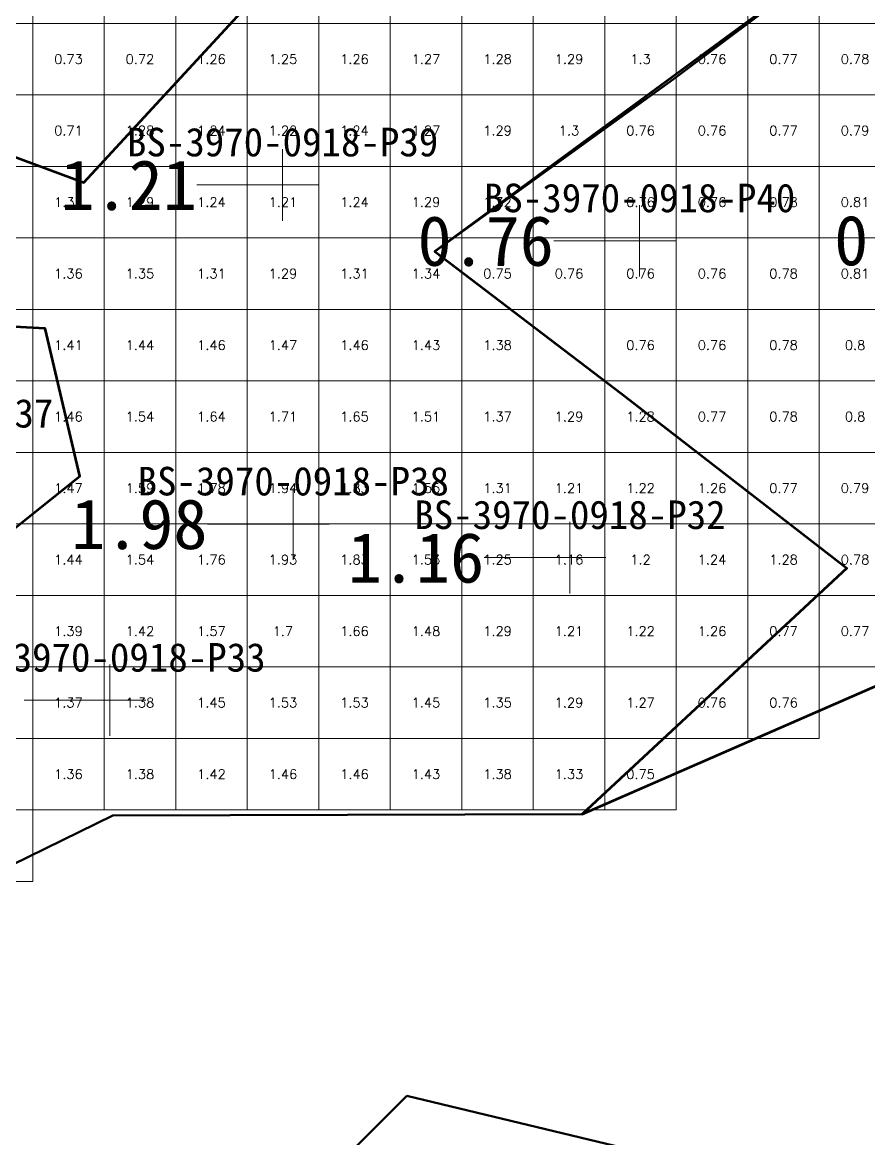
# Model space of a CAD drawing. Header units: inches. Extents: x 469796 to 469991, y 4349683 to 4349814.
# Drawn here: x 469878.16 to 469889.99, y 4349713.84 to 4349729.46 of the extents above; entities that cross this region are included whole.
import ezdxf
from ezdxf import colors
from ezdxf.entities.mleader import LeaderData, LeaderLine
from ezdxf.enums import TextEntityAlignment as Align
from ezdxf.math import Vec2, Vec3

# ---------------------------------------------------------------- set-up
doc = ezdxf.new("R2010")
doc.units = ezdxf.units.IN
doc.header["$MEASUREMENT"] = 0
for name, color, linetype, lineweight in [('点', 7, 'Continuous', 0), ('爆区方格网', 7, 'Continuous', 0), ('线条', 7, 'Continuous', 0), ('钻孔', 7, 'Continuous', 0)]:
    doc.layers.add(name, color=color, linetype=linetype, lineweight=lineweight)
doc.styles.add('3dmine_textStyle_1', font='txt.shx', dxfattribs={"height": 1, "bigfont": 'gbcbig.shx'})
doc.styles.add('3dmine_textStyle_2', font='', dxfattribs={"height": 1})
doc.styles.get("Standard").update_dxf_attribs({"font": 'arial.ttf'})
doc.styles.get('3dmine_textStyle_2').set_extended_font_data('SimSun-ExtB')

msp = doc.modelspace()

# ---------------------------------------------------------------- hatches: boundary and pattern name
at = {"layer": '钻孔', "linetype": 'Continuous', "lineweight": 0, "true_color": 0x0000ff, "extrusion": (0, 1, 0)}
for points in [[(-469882.799, 3959.939), (-469881.799, 3959.939), (-469881.799, 3972.939), (-469882.799, 3972.939)], [(-469886.817, 3959.89), (-469885.817, 3959.89), (-469885.817, 3972.89), (-469886.817, 3972.89)], [(-469880.384, 3959.608), (-469879.384, 3959.608), (-469879.384, 3972.608), (-469880.384, 3972.608)]]:
    msp.add_hatch(color=5, dxfattribs=at).paths.add_polyline_path(points, flags=0)
at = {"layer": '钻孔', "linetype": 'Continuous', "lineweight": 0, "true_color": 0x00ffff, "extrusion": (0, 1, 0)}
msp.add_hatch(color=4, dxfattribs=at).paths.add_polyline_path([(-469887.791, 3959.78), (-469886.791, 3959.78), (-469886.791, 3972.78), (-469887.791, 3972.78)], flags=0)
at = {"layer": '钻孔', "linetype": 'Continuous', "lineweight": 0, "extrusion": (0, 1, 0)}
msp.add_hatch(color=5, dxfattribs=at).paths.add_polyline_path([(-469882.948, 3959.877), (-469881.948, 3959.877), (-469881.948, 3972.877), (-469882.948, 3972.877)], flags=0)

# ---------------------------------------------------------------- linework, layer by layer
at = {"color": 5, "linetype": 'Continuous', "lineweight": 53, "elevation": 3966.246}
for points in [[(469864.089, 4349732.247), (469868.108, 4349719.891), (469869.089, 4349723.024), (469873.638, 4349721.402), (469875.959, 4349720.708), (469878.965, 4349723.109), (469878.48, 4349725.177), (469872.853, 4349725.479), (469870.07, 4349727.308), (469872.409, 4349730.537), (469875.805, 4349728.411), (469879.019, 4349727.218), (469881.844, 4349730.278)], [(469890.335, 4349730.966), (469883.926, 4349726.25), (469886.547, 4349724.255), (469889.687, 4349721.824), (469885.99, 4349718.382), (469904.397, 4349726.417)]]:
    msp.add_lwpolyline(points, dxfattribs=at)
at = {"color": 7, "linetype": 'Continuous', "lineweight": 50, "elevation": 3966.246}
for points in [[(469870.07, 4349727.308), (469872.853, 4349725.479), (469872.853, 4349725.479), (469878.48, 4349725.177), (469878.965, 4349723.109), (469875.959, 4349720.708), (469873.638, 4349721.402), (469869.089, 4349723.024), (469868.108, 4349719.891), (469870.688, 4349717.269), (469874.939, 4349716.168), (469879.423, 4349718.362), (469885.99, 4349718.382), (469889.687, 4349721.824), (469886.547, 4349724.255), (469883.926, 4349726.25), (469887.263, 4349728.661), (469890.335, 4349730.966)], [(469881.844, 4349730.278), (469879.019, 4349727.218), (469875.805, 4349728.411), (469872.409, 4349730.537), (469870.07, 4349727.308)]]:
    msp.add_lwpolyline(points, dxfattribs=at)
at = {"color": 1, "linetype": 'Continuous', "lineweight": 50, "true_color": 0xff0000, "elevation": 3966.246}
msp.add_lwpolyline([(469888.869, 4349713.163), (469883.538, 4349714.441), (469880.538, 4349711.441), (469874.939, 4349716.168), (469879.423, 4349718.362), (469885.99, 4349718.382), (469904.397, 4349726.417)], dxfattribs=at)
at = {"layer": '点', "color": 138, "linetype": 'Continuous', "lineweight": 0, "true_color": 0x004c4c}
for points, elevation in [([(469881.799, 4349726.682), (469881.799, 4349727.682)], 3972.939), ([(469882.299, 4349727.182), (469881.299, 4349727.182)], 3972.939), ([(469886.791, 4349725.901), (469886.791, 4349726.901)], 3972.78), ([(469887.291, 4349726.401), (469886.291, 4349726.401)], 3972.78), ([(469885.817, 4349721.47), (469885.817, 4349722.47)], 3972.89), ([(469886.317, 4349721.97), (469885.317, 4349721.97)], 3972.89), ([(469879.884, 4349719.976), (469878.884, 4349719.976)], 3972.608)]:
    msp.add_lwpolyline(points, dxfattribs=dict(at, elevation=elevation))
at = {"layer": '点', "color": 5, "linetype": 'Continuous', "lineweight": 0}
for points, elevation in [([(469881.948, 4349721.94), (469881.948, 4349722.94)], 3972.877), ([(469882.448, 4349722.44), (469881.448, 4349722.44)], 3972.877), ([(469879.384, 4349719.476), (469879.384, 4349720.476)], 3972.608)]:
    msp.add_lwpolyline(points, dxfattribs=dict(at, elevation=elevation))
at = {"layer": '爆区方格网', "color": 4, "linetype": 'Continuous', "lineweight": 0, "true_color": 0x00ffff, "elevation": 3972.193}
for points in [[(469878.304, 4349729.442), (469877.304, 4349729.442), (469877.304, 4349730.442), (469878.304, 4349730.442), (469878.304, 4349729.442)], [(469879.304, 4349729.442), (469878.304, 4349729.442), (469878.304, 4349730.442), (469879.304, 4349730.442), (469879.304, 4349729.442)], [(469880.304, 4349729.442), (469879.304, 4349729.442), (469879.304, 4349730.442), (469880.304, 4349730.442), (469880.304, 4349729.442)], [(469881.304, 4349729.442), (469880.304, 4349729.442), (469880.304, 4349730.442), (469881.304, 4349730.442), (469881.304, 4349729.442)], [(469890.304, 4349729.442), (469889.304, 4349729.442), (469889.304, 4349730.192), (469889.637, 4349730.442), (469890.304, 4349730.442), (469890.304, 4349729.442)], [(469878.304, 4349728.442), (469877.304, 4349728.442), (469877.304, 4349729.442), (469878.304, 4349729.442), (469878.304, 4349728.442)], [(469879.304, 4349728.442), (469878.304, 4349728.442), (469878.304, 4349729.442), (469879.304, 4349729.442), (469879.304, 4349728.442)], [(469880.304, 4349728.442), (469879.304, 4349728.442), (469879.304, 4349729.442), (469880.304, 4349729.442), (469880.304, 4349728.442)], [(469887.304, 4349728.735), (469887.304, 4349729.442), (469888.264, 4349729.442), (469887.304, 4349728.735)], [(469888.304, 4349728.442), (469887.304, 4349728.442), (469887.304, 4349728.692), (469888.304, 4349729.442), (469888.304, 4349729.442), (469888.304, 4349728.442)], [(469889.304, 4349728.442), (469888.304, 4349728.442), (469888.304, 4349729.442), (469889.304, 4349729.442), (469889.304, 4349728.442)], [(469890.304, 4349728.442), (469889.304, 4349728.442), (469889.304, 4349729.442), (469890.304, 4349729.442), (469890.304, 4349728.442)], [(469878.304, 4349727.442), (469877.304, 4349727.442), (469877.304, 4349728.442), (469878.304, 4349728.442), (469878.304, 4349727.442)], [(469879.304, 4349727.442), (469878.304, 4349727.442), (469878.304, 4349728.442), (469879.304, 4349728.442), (469879.304, 4349727.442)], [(469886.304, 4349728), (469886.304, 4349728.442), (469886.905, 4349728.442), (469886.304, 4349728)], [(469887.304, 4349727.442), (469886.304, 4349727.442), (469886.304, 4349727.968), (469886.959, 4349728.442), (469887.304, 4349728.442), (469887.304, 4349727.442)], [(469888.304, 4349727.442), (469887.304, 4349727.442), (469887.304, 4349728.442), (469888.304, 4349728.442), (469888.304, 4349727.442)], [(469889.304, 4349727.442), (469888.304, 4349727.442), (469888.304, 4349728.442), (469889.304, 4349728.442), (469889.304, 4349727.442)], [(469890.304, 4349727.442), (469889.304, 4349727.442), (469889.304, 4349728.442), (469890.304, 4349728.442), (469890.304, 4349727.442)], [(469887.304, 4349726.442), (469886.304, 4349726.442), (469886.304, 4349727.442), (469887.304, 4349727.442), (469887.304, 4349726.442)], [(469888.304, 4349726.442), (469887.304, 4349726.442), (469887.304, 4349727.442), (469888.304, 4349727.442), (469888.304, 4349726.442)], [(469889.304, 4349726.442), (469888.304, 4349726.442), (469888.304, 4349727.442), (469889.304, 4349727.442), (469889.304, 4349726.442)], [(469890.304, 4349726.442), (469889.304, 4349726.442), (469889.304, 4349727.442), (469890.304, 4349727.442), (469890.304, 4349726.442)], [(469885.304, 4349725.442), (469884.304, 4349725.442), (469884.304, 4349726.442), (469885.304, 4349726.442), (469885.304, 4349725.442)], [(469886.304, 4349725.442), (469885.304, 4349725.442), (469885.304, 4349726.442), (469886.304, 4349726.442), (469886.304, 4349725.442)], [(469887.304, 4349725.442), (469886.304, 4349725.442), (469886.304, 4349726.442), (469887.304, 4349726.442), (469887.304, 4349725.442)], [(469888.304, 4349725.442), (469887.304, 4349725.442), (469887.304, 4349726.442), (469888.304, 4349726.442), (469888.304, 4349725.442)], [(469889.304, 4349725.442), (469888.304, 4349725.442), (469888.304, 4349726.442), (469889.304, 4349726.442), (469889.304, 4349725.442)], [(469890.304, 4349725.442), (469889.304, 4349725.442), (469889.304, 4349726.442), (469890.304, 4349726.442), (469890.304, 4349725.442)], [(469878.304, 4349724.442), (469877.304, 4349724.442), (469877.304, 4349725.442), (469878.304, 4349725.442), (469878.304, 4349724.442)], [(469887.304, 4349724.442), (469886.304, 4349724.442), (469886.304, 4349725.442), (469887.304, 4349725.442), (469887.304, 4349724.442)], [(469888.304, 4349724.442), (469887.304, 4349724.442), (469887.304, 4349725.442), (469888.304, 4349725.442), (469888.304, 4349724.442)], [(469889.304, 4349724.442), (469888.304, 4349724.442), (469888.304, 4349725.442), (469889.304, 4349725.442), (469889.304, 4349724.442)], [(469890.304, 4349724.442), (469889.304, 4349724.442), (469889.304, 4349725.442), (469890.304, 4349725.442), (469890.304, 4349724.442)], [(469878.304, 4349723.442), (469877.304, 4349723.442), (469877.304, 4349724.442), (469878.304, 4349724.442), (469878.304, 4349723.442)], [(469888.304, 4349723.442), (469887.304, 4349723.442), (469887.304, 4349724.442), (469888.304, 4349724.442), (469888.304, 4349723.442)], [(469889.304, 4349723.442), (469888.304, 4349723.442), (469888.304, 4349724.442), (469889.304, 4349724.442), (469889.304, 4349723.442)], [(469890.304, 4349723.442), (469889.304, 4349723.442), (469889.304, 4349724.442), (469890.304, 4349724.442), (469890.304, 4349723.442)], [(469878.304, 4349722.442), (469877.304, 4349722.442), (469877.304, 4349723.442), (469878.304, 4349723.442), (469878.304, 4349722.442)], [(469889.304, 4349722.442), (469888.304, 4349722.442), (469888.304, 4349723.442), (469889.304, 4349723.442), (469889.304, 4349722.442)], [(469890.304, 4349722.442), (469889.304, 4349722.442), (469889.304, 4349723.442), (469890.304, 4349723.442), (469890.304, 4349722.442)], [(469890.304, 4349721.442), (469889.304, 4349721.442), (469889.304, 4349722.442), (469890.304, 4349722.442), (469890.304, 4349721.442)], [(469889.304, 4349720.442), (469888.304, 4349720.442), (469888.304, 4349721.442), (469889.304, 4349721.442), (469889.304, 4349720.442)], [(469890.304, 4349720.442), (469889.304, 4349720.442), (469889.304, 4349721.442), (469890.304, 4349721.442), (469890.304, 4349720.442)], [(469888.304, 4349719.442), (469887.304, 4349719.442), (469887.304, 4349720.442), (469888.304, 4349720.442), (469888.304, 4349719.442)], [(469889.304, 4349719.442), (469888.304, 4349719.442), (469888.304, 4349720.442), (469889.304, 4349720.442), (469889.304, 4349719.442)], [(469887.304, 4349718.442), (469886.304, 4349718.442), (469886.304, 4349719.442), (469887.304, 4349719.442), (469887.304, 4349718.442)]]:
    msp.add_lwpolyline(points, dxfattribs=at)
at = {"layer": '爆区方格网', "color": 5, "linetype": 'Continuous', "lineweight": 0, "true_color": 0x0000ff, "elevation": 3972.854}
for points in [[(469882.304, 4349729.442), (469881.304, 4349729.442), (469881.304, 4349730.442), (469882.304, 4349730.442), (469882.304, 4349729.442)], [(469883.304, 4349729.442), (469882.304, 4349729.442), (469882.304, 4349730.442), (469883.304, 4349730.442), (469883.304, 4349729.442)], [(469884.304, 4349729.442), (469883.304, 4349729.442), (469883.304, 4349730.442), (469884.304, 4349730.442), (469884.304, 4349729.442)], [(469885.304, 4349729.442), (469884.304, 4349729.442), (469884.304, 4349730.442), (469885.304, 4349730.442), (469885.304, 4349729.442)], [(469886.304, 4349729.442), (469885.304, 4349729.442), (469885.304, 4349730.442), (469886.304, 4349730.442), (469886.304, 4349729.442)], [(469887.304, 4349729.442), (469886.304, 4349729.442), (469886.304, 4349730.442), (469887.304, 4349730.442), (469887.304, 4349729.442)], [(469888.304, 4349729.471), (469888.264, 4349729.442), (469887.304, 4349729.442), (469887.304, 4349730.442), (469888.304, 4349730.442), (469888.304, 4349729.471)], [(469889.304, 4349729.442), (469888.304, 4349729.442), (469888.304, 4349729.442), (469889.304, 4349730.192), (469889.304, 4349729.442)], [(469881.304, 4349728.442), (469880.304, 4349728.442), (469880.304, 4349729.442), (469881.304, 4349729.442), (469881.304, 4349728.442)], [(469882.304, 4349728.442), (469881.304, 4349728.442), (469881.304, 4349729.442), (469882.304, 4349729.442), (469882.304, 4349728.442)], [(469883.304, 4349728.442), (469882.304, 4349728.442), (469882.304, 4349729.442), (469883.304, 4349729.442), (469883.304, 4349728.442)], [(469884.304, 4349728.442), (469883.304, 4349728.442), (469883.304, 4349729.442), (469884.304, 4349729.442), (469884.304, 4349728.442)], [(469885.304, 4349728.442), (469884.304, 4349728.442), (469884.304, 4349729.442), (469885.304, 4349729.442), (469885.304, 4349728.442)], [(469886.304, 4349728.442), (469885.304, 4349728.442), (469885.304, 4349729.442), (469886.304, 4349729.442), (469886.304, 4349728.442)], [(469887.304, 4349728.735), (469886.905, 4349728.442), (469886.304, 4349728.442), (469886.304, 4349729.442), (469887.304, 4349729.442), (469887.304, 4349728.735)], [(469888.304, 4349729.442), (469888.304, 4349729.442), (469888.304, 4349729.442), (469888.304, 4349729.442)], [(469887.304, 4349728.442), (469886.959, 4349728.442), (469887.263, 4349728.661), (469887.304, 4349728.692), (469887.304, 4349728.442)], [(469880.304, 4349727.442), (469879.304, 4349727.442), (469879.304, 4349728.442), (469880.304, 4349728.442), (469880.304, 4349727.442)], [(469881.304, 4349727.442), (469880.304, 4349727.442), (469880.304, 4349728.442), (469881.304, 4349728.442), (469881.304, 4349727.442)], [(469882.304, 4349727.442), (469881.304, 4349727.442), (469881.304, 4349728.442), (469882.304, 4349728.442), (469882.304, 4349727.442)], [(469883.304, 4349727.442), (469882.304, 4349727.442), (469882.304, 4349728.442), (469883.304, 4349728.442), (469883.304, 4349727.442)], [(469884.304, 4349727.442), (469883.304, 4349727.442), (469883.304, 4349728.442), (469884.304, 4349728.442), (469884.304, 4349727.442)], [(469885.304, 4349727.442), (469884.304, 4349727.442), (469884.304, 4349728.442), (469885.304, 4349728.442), (469885.304, 4349727.442)], [(469886.304, 4349728), (469885.546, 4349727.442), (469885.304, 4349727.442), (469885.304, 4349728.442), (469886.304, 4349728.442), (469886.304, 4349728)], [(469886.304, 4349727.442), (469885.575, 4349727.442), (469886.304, 4349727.968), (469886.304, 4349727.442)], [(469878.304, 4349726.442), (469877.304, 4349726.442), (469877.304, 4349727.442), (469878.304, 4349727.442), (469878.304, 4349726.442)], [(469879.304, 4349726.442), (469878.304, 4349726.442), (469878.304, 4349727.442), (469879.304, 4349727.442), (469879.304, 4349726.442)], [(469880.304, 4349726.442), (469879.304, 4349726.442), (469879.304, 4349727.442), (469880.304, 4349727.442), (469880.304, 4349726.442)], [(469881.304, 4349726.442), (469880.304, 4349726.442), (469880.304, 4349727.442), (469881.304, 4349727.442), (469881.304, 4349726.442)], [(469882.304, 4349726.442), (469881.304, 4349726.442), (469881.304, 4349727.442), (469882.304, 4349727.442), (469882.304, 4349726.442)], [(469883.304, 4349726.442), (469882.304, 4349726.442), (469882.304, 4349727.442), (469883.304, 4349727.442), (469883.304, 4349726.442)], [(469884.304, 4349726.528), (469884.187, 4349726.442), (469883.304, 4349726.442), (469883.304, 4349727.442), (469884.304, 4349727.442), (469884.304, 4349726.528)], [(469885.304, 4349727.264), (469884.304, 4349726.528), (469884.304, 4349727.442), (469885.304, 4349727.442), (469885.304, 4349727.264)], [(469885.304, 4349726.442), (469884.304, 4349726.442), (469884.304, 4349726.523), (469885.304, 4349727.246), (469885.304, 4349726.442)], [(469878.304, 4349725.442), (469877.304, 4349725.442), (469877.304, 4349726.442), (469878.304, 4349726.442), (469878.304, 4349725.442)], [(469879.304, 4349725.442), (469878.304, 4349725.442), (469878.304, 4349726.442), (469879.304, 4349726.442), (469879.304, 4349725.442)], [(469880.304, 4349725.442), (469879.304, 4349725.442), (469879.304, 4349726.442), (469880.304, 4349726.442), (469880.304, 4349725.442)], [(469881.304, 4349725.442), (469880.304, 4349725.442), (469880.304, 4349726.442), (469881.304, 4349726.442), (469881.304, 4349725.442)], [(469882.304, 4349725.442), (469881.304, 4349725.442), (469881.304, 4349726.442), (469882.304, 4349726.442), (469882.304, 4349725.442)], [(469883.304, 4349725.442), (469882.304, 4349725.442), (469882.304, 4349726.442), (469883.304, 4349726.442), (469883.304, 4349725.442)], [(469884.304, 4349725.442), (469883.304, 4349725.442), (469883.304, 4349726.442), (469884.187, 4349726.442), (469883.926, 4349726.25), (469884.192, 4349726.442), (469884.304, 4349726.442), (469884.304, 4349725.442)], [(469884.304, 4349726.442), (469884.192, 4349726.442), (469884.304, 4349726.523), (469884.304, 4349726.442)], [(469879.304, 4349724.442), (469878.304, 4349724.442), (469878.304, 4349725.442), (469879.304, 4349725.442), (469879.304, 4349724.442)], [(469885.304, 4349724.442), (469884.304, 4349724.442), (469884.304, 4349725.442), (469885.304, 4349725.442), (469885.304, 4349724.442)], [(469879.304, 4349723.442), (469878.304, 4349723.442), (469878.304, 4349724.442), (469879.304, 4349724.442), (469879.304, 4349723.442)], [(469885.304, 4349723.442), (469884.304, 4349723.442), (469884.304, 4349724.442), (469885.304, 4349724.442), (469885.304, 4349723.442)], [(469886.304, 4349723.442), (469885.304, 4349723.442), (469885.304, 4349724.442), (469886.304, 4349724.442), (469886.304, 4349723.442)], [(469887.304, 4349723.442), (469886.304, 4349723.442), (469886.304, 4349724.442), (469887.304, 4349724.442), (469887.304, 4349723.442)], [(469879.304, 4349722.442), (469878.304, 4349722.442), (469878.304, 4349723.442), (469879.304, 4349723.442), (469879.304, 4349722.442)], [(469885.304, 4349722.442), (469884.304, 4349722.442), (469884.304, 4349723.442), (469885.304, 4349723.442), (469885.304, 4349722.442)], [(469886.304, 4349722.442), (469885.304, 4349722.442), (469885.304, 4349723.442), (469886.304, 4349723.442), (469886.304, 4349722.442)], [(469887.304, 4349722.442), (469886.304, 4349722.442), (469886.304, 4349723.442), (469887.304, 4349723.442), (469887.304, 4349722.442)], [(469888.304, 4349722.442), (469887.304, 4349722.442), (469887.304, 4349723.442), (469888.304, 4349723.442), (469888.304, 4349722.442)], [(469878.304, 4349721.442), (469877.304, 4349721.442), (469877.304, 4349722.442), (469878.304, 4349722.442), (469878.304, 4349721.442)], [(469879.304, 4349721.442), (469878.304, 4349721.442), (469878.304, 4349722.442), (469879.304, 4349722.442), (469879.304, 4349721.442)], [(469885.304, 4349721.442), (469884.304, 4349721.442), (469884.304, 4349722.442), (469885.304, 4349722.442), (469885.304, 4349721.442)], [(469886.304, 4349721.442), (469885.304, 4349721.442), (469885.304, 4349722.442), (469886.304, 4349722.442), (469886.304, 4349721.442)], [(469887.304, 4349721.442), (469886.304, 4349721.442), (469886.304, 4349722.442), (469887.304, 4349722.442), (469887.304, 4349721.442)], [(469888.304, 4349721.442), (469887.304, 4349721.442), (469887.304, 4349722.442), (469888.304, 4349722.442), (469888.304, 4349721.442)], [(469889.304, 4349721.442), (469888.304, 4349721.442), (469888.304, 4349722.442), (469889.304, 4349722.442), (469889.304, 4349721.442)], [(469878.304, 4349720.442), (469877.304, 4349720.442), (469877.304, 4349721.442), (469878.304, 4349721.442), (469878.304, 4349720.442)], [(469879.304, 4349720.442), (469878.304, 4349720.442), (469878.304, 4349721.442), (469879.304, 4349721.442), (469879.304, 4349720.442)], [(469885.304, 4349720.442), (469884.304, 4349720.442), (469884.304, 4349721.442), (469885.304, 4349721.442), (469885.304, 4349720.442)], [(469886.304, 4349720.442), (469885.304, 4349720.442), (469885.304, 4349721.442), (469886.304, 4349721.442), (469886.304, 4349720.442)], [(469887.304, 4349720.442), (469886.304, 4349720.442), (469886.304, 4349721.442), (469887.304, 4349721.442), (469887.304, 4349720.442)], [(469888.304, 4349720.442), (469887.304, 4349720.442), (469887.304, 4349721.442), (469888.304, 4349721.442), (469888.304, 4349720.442)], [(469878.304, 4349719.442), (469877.304, 4349719.442), (469877.304, 4349720.442), (469878.304, 4349720.442), (469878.304, 4349719.442)], [(469879.304, 4349719.442), (469878.304, 4349719.442), (469878.304, 4349720.442), (469879.304, 4349720.442), (469879.304, 4349719.442)], [(469885.304, 4349719.442), (469884.304, 4349719.442), (469884.304, 4349720.442), (469885.304, 4349720.442), (469885.304, 4349719.442)], [(469886.304, 4349719.442), (469885.304, 4349719.442), (469885.304, 4349720.442), (469886.304, 4349720.442), (469886.304, 4349719.442)], [(469887.304, 4349719.442), (469886.304, 4349719.442), (469886.304, 4349720.442), (469887.304, 4349720.442), (469887.304, 4349719.442)], [(469878.304, 4349718.442), (469877.304, 4349718.442), (469877.304, 4349719.442), (469878.304, 4349719.442), (469878.304, 4349718.442)], [(469879.304, 4349718.442), (469878.304, 4349718.442), (469878.304, 4349719.442), (469879.304, 4349719.442), (469879.304, 4349718.442)], [(469880.304, 4349718.442), (469879.304, 4349718.442), (469879.304, 4349719.442), (469880.304, 4349719.442), (469880.304, 4349718.442)], [(469881.304, 4349718.442), (469880.304, 4349718.442), (469880.304, 4349719.442), (469881.304, 4349719.442), (469881.304, 4349718.442)], [(469882.304, 4349718.442), (469881.304, 4349718.442), (469881.304, 4349719.442), (469882.304, 4349719.442), (469882.304, 4349718.442)], [(469883.304, 4349718.442), (469882.304, 4349718.442), (469882.304, 4349719.442), (469883.304, 4349719.442), (469883.304, 4349718.442)], [(469884.304, 4349718.442), (469883.304, 4349718.442), (469883.304, 4349719.442), (469884.304, 4349719.442), (469884.304, 4349718.442)], [(469885.304, 4349718.442), (469884.304, 4349718.442), (469884.304, 4349719.442), (469885.304, 4349719.442), (469885.304, 4349718.442)], [(469886.304, 4349718.442), (469885.304, 4349718.442), (469885.304, 4349719.442), (469886.304, 4349719.442), (469886.304, 4349718.442)], [(469878.304, 4349717.442), (469877.304, 4349717.442), (469877.304, 4349718.442), (469878.304, 4349718.442), (469878.304, 4349717.442)]]:
    msp.add_lwpolyline(points, dxfattribs=at)
at = {"layer": '爆区方格网', "color": 5, "linetype": 'Continuous', "lineweight": 0, "elevation": 3972.854}
for points in [[(469880.304, 4349724.442), (469879.304, 4349724.442), (469879.304, 4349725.442), (469880.304, 4349725.442), (469880.304, 4349724.442)], [(469881.304, 4349724.442), (469880.304, 4349724.442), (469880.304, 4349725.442), (469881.304, 4349725.442), (469881.304, 4349724.442)], [(469882.304, 4349724.442), (469881.304, 4349724.442), (469881.304, 4349725.442), (469882.304, 4349725.442), (469882.304, 4349724.442)], [(469883.304, 4349724.442), (469882.304, 4349724.442), (469882.304, 4349725.442), (469883.304, 4349725.442), (469883.304, 4349724.442)], [(469884.304, 4349724.442), (469883.304, 4349724.442), (469883.304, 4349725.442), (469884.304, 4349725.442), (469884.304, 4349724.442)], [(469880.304, 4349723.442), (469879.304, 4349723.442), (469879.304, 4349724.442), (469880.304, 4349724.442), (469880.304, 4349723.442)], [(469881.304, 4349723.442), (469880.304, 4349723.442), (469880.304, 4349724.442), (469881.304, 4349724.442), (469881.304, 4349723.442)], [(469882.304, 4349723.442), (469881.304, 4349723.442), (469881.304, 4349724.442), (469882.304, 4349724.442), (469882.304, 4349723.442)], [(469883.304, 4349723.442), (469882.304, 4349723.442), (469882.304, 4349724.442), (469883.304, 4349724.442), (469883.304, 4349723.442)], [(469884.304, 4349723.442), (469883.304, 4349723.442), (469883.304, 4349724.442), (469884.304, 4349724.442), (469884.304, 4349723.442)], [(469880.304, 4349722.442), (469879.304, 4349722.442), (469879.304, 4349723.442), (469880.304, 4349723.442), (469880.304, 4349722.442)], [(469881.304, 4349722.442), (469880.304, 4349722.442), (469880.304, 4349723.442), (469881.304, 4349723.442), (469881.304, 4349722.442)], [(469882.304, 4349722.442), (469881.304, 4349722.442), (469881.304, 4349723.442), (469882.304, 4349723.442), (469882.304, 4349722.442)], [(469883.304, 4349722.442), (469882.304, 4349722.442), (469882.304, 4349723.442), (469883.304, 4349723.442), (469883.304, 4349722.442)], [(469884.304, 4349722.442), (469883.304, 4349722.442), (469883.304, 4349723.442), (469884.304, 4349723.442), (469884.304, 4349722.442)], [(469880.304, 4349721.442), (469879.304, 4349721.442), (469879.304, 4349722.442), (469880.304, 4349722.442), (469880.304, 4349721.442)], [(469881.304, 4349721.442), (469880.304, 4349721.442), (469880.304, 4349722.442), (469881.304, 4349722.442), (469881.304, 4349721.442)], [(469882.304, 4349721.442), (469881.304, 4349721.442), (469881.304, 4349722.442), (469882.304, 4349722.442), (469882.304, 4349721.442)], [(469883.304, 4349721.442), (469882.304, 4349721.442), (469882.304, 4349722.442), (469883.304, 4349722.442), (469883.304, 4349721.442)], [(469884.304, 4349721.442), (469883.304, 4349721.442), (469883.304, 4349722.442), (469884.304, 4349722.442), (469884.304, 4349721.442)], [(469880.304, 4349720.442), (469879.304, 4349720.442), (469879.304, 4349721.442), (469880.304, 4349721.442), (469880.304, 4349720.442)], [(469881.304, 4349720.442), (469880.304, 4349720.442), (469880.304, 4349721.442), (469881.304, 4349721.442), (469881.304, 4349720.442)], [(469882.304, 4349720.442), (469881.304, 4349720.442), (469881.304, 4349721.442), (469882.304, 4349721.442), (469882.304, 4349720.442)], [(469883.304, 4349720.442), (469882.304, 4349720.442), (469882.304, 4349721.442), (469883.304, 4349721.442), (469883.304, 4349720.442)], [(469884.304, 4349720.442), (469883.304, 4349720.442), (469883.304, 4349721.442), (469884.304, 4349721.442), (469884.304, 4349720.442)], [(469880.304, 4349719.442), (469879.304, 4349719.442), (469879.304, 4349720.442), (469880.304, 4349720.442), (469880.304, 4349719.442)], [(469881.304, 4349719.442), (469880.304, 4349719.442), (469880.304, 4349720.442), (469881.304, 4349720.442), (469881.304, 4349719.442)], [(469882.304, 4349719.442), (469881.304, 4349719.442), (469881.304, 4349720.442), (469882.304, 4349720.442), (469882.304, 4349719.442)], [(469883.304, 4349719.442), (469882.304, 4349719.442), (469882.304, 4349720.442), (469883.304, 4349720.442), (469883.304, 4349719.442)], [(469884.304, 4349719.442), (469883.304, 4349719.442), (469883.304, 4349720.442), (469884.304, 4349720.442), (469884.304, 4349719.442)]]:
    msp.add_lwpolyline(points, dxfattribs=at)
at = {"layer": '线条', "color": 138, "linetype": 'Continuous', "lineweight": 0, "true_color": 0x004c4c}
for points, elevation in [([(469881.799, 4349727.182), (469881.799, 4349727.182), (469881.799, 4349727.182)], 3972.939), ([(469886.791, 4349726.401), (469886.791, 4349726.401), (469886.791, 4349726.401)], 3972.78), ([(469885.817, 4349721.97), (469885.817, 4349721.97), (469885.817, 4349721.97)], 3972.89), ([(469879.384, 4349719.976), (469879.384, 4349719.976), (469879.384, 4349719.976)], 3972.608)]:
    msp.add_lwpolyline(points, dxfattribs=dict(at, elevation=elevation))
at = {"layer": '线条', "color": 5, "linetype": 'Continuous', "lineweight": 0, "elevation": 3972.877}
msp.add_lwpolyline([(469881.948, 4349722.44), (469881.948, 4349722.44), (469881.948, 4349722.44)], dxfattribs=at)
at = {"layer": '钻孔', "color": 5, "linetype": 'Continuous', "lineweight": 0, "true_color": 0x0000ff}
for points, elevation in [([(469881.799, 4349727.182), (469880.599, 4349727.182)], 3972.939), ([(469881.799, 4349727.182), (469880.599, 4349727.182)], 3959.939), ([(469885.817, 4349721.97), (469884.617, 4349721.97)], 3972.89), ([(469885.817, 4349721.97), (469884.617, 4349721.97)], 3959.89), ([(469879.384, 4349719.976), (469878.184, 4349719.976)], 3972.608), ([(469879.384, 4349719.976), (469878.184, 4349719.976)], 3959.608)]:
    msp.add_lwpolyline(points, dxfattribs=dict(at, elevation=elevation))
at = {"layer": '钻孔', "color": 4, "linetype": 'Continuous', "lineweight": 0, "true_color": 0x00ffff}
for elevation in [3972.78, 3959.78]:
    msp.add_lwpolyline([(469886.791, 4349726.401), (469885.591, 4349726.401)], dxfattribs=dict(at, elevation=elevation))
at = {"layer": '钻孔', "color": 5, "linetype": 'Continuous', "lineweight": 0}
for elevation in [3972.877, 3959.877]:
    msp.add_lwpolyline([(469881.948, 4349722.44), (469880.748, 4349722.44)], dxfattribs=dict(at, elevation=elevation))

# ---------------------------------------------------------------- texts
at = {"color": 4, "linetype": 'Continuous', "lineweight": 0, "true_color": 0x00ffff, "style": '3dmine_textStyle_1'}
for s, p in [('0.73', (469878.804, 4349728.942, 3972.193)), ('0.72', (469879.804, 4349728.942, 3972.193)), ('0.76', (469887.804, 4349728.942, 3972.193)), ('0.77', (469888.804, 4349728.942, 3972.193)), ('0.78', (469889.804, 4349728.942, 3972.193)), ('0.71', (469878.804, 4349727.942, 3972.193)), ('0.76', (469886.804, 4349727.942, 3972.193)), ('0.76', (469887.804, 4349727.942, 3972.193)), ('0.77', (469888.804, 4349727.942, 3972.193)), ('0.79', (469889.804, 4349727.942, 3972.193)), ('0.76', (469886.804, 4349726.942, 3972.193)), ('0.76', (469887.804, 4349726.942, 3972.193)), ('0.78', (469888.804, 4349726.942, 3972.193)), ('0.81', (469889.804, 4349726.942, 3972.193)), ('0.75', (469884.804, 4349725.942, 3972.193)), ('0.76', (469885.804, 4349725.942, 3972.193)), ('0.76', (469886.804, 4349725.942, 3972.193)), ('0.76', (469887.804, 4349725.942, 3972.193)), ('0.78', (469888.804, 4349725.942, 3972.193)), ('0.81', (469889.804, 4349725.942, 3972.193)), ('0.76', (469886.804, 4349724.942, 3972.193)), ('0.76', (469887.804, 4349724.942, 3972.193)), ('0.78', (469888.804, 4349724.942, 3972.193)), ('0.8', (469889.804, 4349724.942, 3972.193)), ('0.77', (469887.804, 4349723.942, 3972.193)), ('0.78', (469888.804, 4349723.942, 3972.193)), ('0.8', (469889.804, 4349723.942, 3972.193)), ('0.77', (469888.804, 4349722.942, 3972.193)), ('0.79', (469889.804, 4349722.942, 3972.193)), ('0.78', (469889.804, 4349721.942, 3972.193)), ('0.77', (469888.804, 4349720.942, 3972.193)), ('0.77', (469889.804, 4349720.942, 3972.193)), ('0.76', (469887.804, 4349719.942, 3972.193)), ('0.76', (469888.804, 4349719.942, 3972.193)), ('0.75', (469886.804, 4349718.942, 3972.193))]:
    msp.add_text(s, height=0.1333, dxfattribs=at).set_placement(p, align=Align.MIDDLE_CENTER)
at = {"color": 5, "linetype": 'Continuous', "lineweight": 0, "true_color": 0x0000ff, "style": '3dmine_textStyle_1'}
for s, p in [('1.26', (469880.804, 4349728.942, 3972.854)), ('1.25', (469881.804, 4349728.942, 3972.854)), ('1.26', (469882.804, 4349728.942, 3972.854)), ('1.27', (469883.804, 4349728.942, 3972.854)), ('1.28', (469884.804, 4349728.942, 3972.854)), ('1.29', (469885.804, 4349728.942, 3972.854)), ('1.3', (469886.804, 4349728.942, 3972.854)), ('1.28', (469879.804, 4349727.942, 3972.854)), ('1.24', (469880.804, 4349727.942, 3972.854)), ('1.22', (469881.804, 4349727.942, 3972.854)), ('1.24', (469882.804, 4349727.942, 3972.854)), ('1.27', (469883.804, 4349727.942, 3972.854)), ('1.29', (469884.804, 4349727.942, 3972.854)), ('1.3', (469885.804, 4349727.942, 3972.854)), ('1.32', (469878.804, 4349726.942, 3972.854)), ('1.29', (469879.804, 4349726.942, 3972.854)), ('1.24', (469880.804, 4349726.942, 3972.854)), ('1.21', (469881.804, 4349726.942, 3972.854)), ('1.24', (469882.804, 4349726.942, 3972.854)), ('1.29', (469883.804, 4349726.942, 3972.854)), ('1.32', (469884.804, 4349726.942, 3972.854)), ('1.36', (469878.804, 4349725.942, 3972.854)), ('1.35', (469879.804, 4349725.942, 3972.854)), ('1.31', (469880.804, 4349725.942, 3972.854)), ('1.29', (469881.804, 4349725.942, 3972.854)), ('1.31', (469882.804, 4349725.942, 3972.854)), ('1.34', (469883.804, 4349725.942, 3972.854)), ('1.41', (469878.804, 4349724.942, 3972.854)), ('1.38', (469884.804, 4349724.942, 3972.854)), ('1.46', (469878.804, 4349723.942, 3972.854)), ('1.37', (469884.804, 4349723.942, 3972.854)), ('1.29', (469885.804, 4349723.942, 3972.854)), ('1.28', (469886.804, 4349723.942, 3972.854)), ('1.47', (469878.804, 4349722.942, 3972.854)), ('1.31', (469884.804, 4349722.942, 3972.854)), ('1.21', (469885.804, 4349722.942, 3972.854)), ('1.22', (469886.804, 4349722.942, 3972.854)), ('1.26', (469887.804, 4349722.942, 3972.854)), ('1.44', (469878.804, 4349721.942, 3972.854)), ('1.25', (469884.804, 4349721.942, 3972.854)), ('1.16', (469885.804, 4349721.942, 3972.854)), ('1.2', (469886.804, 4349721.942, 3972.854)), ('1.24', (469887.804, 4349721.942, 3972.854)), ('1.28', (469888.804, 4349721.942, 3972.854)), ('1.39', (469878.804, 4349720.942, 3972.854)), ('1.29', (469884.804, 4349720.942, 3972.854)), ('1.21', (469885.804, 4349720.942, 3972.854)), ('1.22', (469886.804, 4349720.942, 3972.854)), ('1.26', (469887.804, 4349720.942, 3972.854)), ('1.37', (469878.804, 4349719.942, 3972.854)), ('1.38', (469879.804, 4349719.942, 3972.854)), ('1.45', (469880.804, 4349719.942, 3972.854)), ('1.45', (469883.804, 4349719.942, 3972.854)), ('1.35', (469884.804, 4349719.942, 3972.854)), ('1.29', (469885.804, 4349719.942, 3972.854)), ('1.27', (469886.804, 4349719.942, 3972.854)), ('1.36', (469878.804, 4349718.942, 3972.854)), ('1.38', (469879.804, 4349718.942, 3972.854)), ('1.42', (469880.804, 4349718.942, 3972.854)), ('1.46', (469881.804, 4349718.942, 3972.854)), ('1.46', (469882.804, 4349718.942, 3972.854)), ('1.43', (469883.804, 4349718.942, 3972.854)), ('1.38', (469884.804, 4349718.942, 3972.854)), ('1.33', (469885.804, 4349718.942, 3972.854))]:
    msp.add_text(s, height=0.1333, dxfattribs=at).set_placement(p, align=Align.MIDDLE_CENTER)
at = {"color": 5, "linetype": 'Continuous', "lineweight": 0, "style": '3dmine_textStyle_1'}
for s, p in [('1.44', (469879.804, 4349724.942, 3972.854)), ('1.46', (469880.804, 4349724.942, 3972.854)), ('1.47', (469881.804, 4349724.942, 3972.854)), ('1.46', (469882.804, 4349724.942, 3972.854)), ('1.43', (469883.804, 4349724.942, 3972.854)), ('1.54', (469879.804, 4349723.942, 3972.854)), ('1.64', (469880.804, 4349723.942, 3972.854)), ('1.71', (469881.804, 4349723.942, 3972.854)), ('1.65', (469882.804, 4349723.942, 3972.854)), ('1.51', (469883.804, 4349723.942, 3972.854)), ('1.59', (469879.804, 4349722.942, 3972.854)), ('1.78', (469880.804, 4349722.942, 3972.854)), ('1.94', (469881.804, 4349722.942, 3972.854)), ('1.83', (469882.804, 4349722.942, 3972.854)), ('1.55', (469883.804, 4349722.942, 3972.854)), ('1.54', (469879.804, 4349721.942, 3972.854)), ('1.76', (469880.804, 4349721.942, 3972.854)), ('1.93', (469881.804, 4349721.942, 3972.854)), ('1.83', (469882.804, 4349721.942, 3972.854)), ('1.53', (469883.804, 4349721.942, 3972.854)), ('1.42', (469879.804, 4349720.942, 3972.854)), ('1.57', (469880.804, 4349720.942, 3972.854)), ('1.7', (469881.804, 4349720.942, 3972.854)), ('1.66', (469882.804, 4349720.942, 3972.854)), ('1.48', (469883.804, 4349720.942, 3972.854)), ('1.53', (469881.804, 4349719.942, 3972.854)), ('1.53', (469882.804, 4349719.942, 3972.854))]:
    msp.add_text(s, height=0.1333, dxfattribs=at).set_placement(p, align=Align.MIDDLE_CENTER)
at = {"layer": '钻孔', "color": 138, "linetype": 'Continuous', "lineweight": 0, "true_color": 0x004c4c, "style": '3dmine_textStyle_2'}
for s, p in [('BS-3970-0918-P39', (469881.799, 4349727.582, 3972.939)), ('BS-3970-0918-P40', (469886.791, 4349726.801, 3972.78)), ('BS-3970-0918-P37', (469876.416, 4349723.789, 3972.762))]:
    msp.add_text(s, height=0.4, dxfattribs=at).set_placement(p, align=Align.CENTER)
at = {"layer": '钻孔', "color": 5, "linetype": 'Continuous', "lineweight": 0, "true_color": 0x0000ff, "style": '3dmine_textStyle_2'}
msp.add_text('1.21', height=0.7, dxfattribs=at).set_placement((469880.599, 4349727.182, 3966.439), align=Align.MIDDLE_RIGHT)
at = {"layer": '钻孔', "color": 4, "linetype": 'Continuous', "lineweight": 0, "true_color": 0x00ffff, "style": '3dmine_textStyle_2'}
for s, p in [('0.76', (469885.591, 4349726.401, 3966.28)), ('0.97', (469891.417, 4349726.408, 3966.448))]:
    msp.add_text(s, height=0.7, dxfattribs=at).set_placement(p, align=Align.MIDDLE_RIGHT)
at = {"layer": '钻孔', "color": 5, "linetype": 'Continuous', "lineweight": 0, "style": '3dmine_textStyle_2'}
for s, p in [('BS-3970-0918-P38', (469881.948, 4349722.84, 3972.877)), ('BS-3970-0918-P32', (469885.817, 4349722.37, 3972.89)), ('BS-3970-0918-P33', (469879.384, 4349720.376, 3972.608))]:
    msp.add_text(s, height=0.4, dxfattribs=at).set_placement(p, align=Align.CENTER)
for s, p in [('1.98', (469880.748, 4349722.44, 3966.377)), ('1.16', (469884.617, 4349721.97, 3966.39))]:
    msp.add_text(s, height=0.7, dxfattribs=at).set_placement(p, align=Align.MIDDLE_RIGHT)

# ---------------------------------------------------------------- leaders
ml = msp.add_multileader_mtext('Standard')
ml.set_content('{\\f宋体|b0|i0|c134|p2;缺工程区域，等待剥离样结果出来后再进行采剥}', color=256)
ml.set_leader_properties()
ml.build(insert=Vec2(0, 0))
ml.multileader.update_dxf_attribs({"dogleg_length": 0.36, "arrow_head_size": 0.18})
ctx = ml.context
ctx.base_point, ctx.char_height, ctx.arrow_head_size, ctx.landing_gap_size, ctx.plane_origin = Vec3(469796.274, 4349684.357), 2.5, 0.18, 0.09, Vec3(469897.204, 4349718.881)
notes = []
notes.append((ctx, [(0, (1, 1, 0), (469871.493, 4349684.357), (-1, 0), 0.36, [(0, [(469897.204, 4349718.881)], 256, [])])]))
ctx.mtext.insert, ctx.mtext.flow_direction = Vec3(469796.364, 4349685.795), 5
for ctx, leaders in notes:
    for number, flags, end, landing, length, lines in leaders:
        leader = LeaderData()
        leader.index, (leader.has_last_leader_line, leader.has_dogleg_vector, leader.attachment_direction) = number, flags
        leader.last_leader_point, leader.dogleg_vector, leader.dogleg_length = Vec3(end), Vec3(landing), length
        for number, points, colour, breaks in lines:
            line = LeaderLine()
            line.index, line.vertices, line.color, line.breaks = number, Vec3.list(points), colors.encode_raw_color(colour), breaks
            leader.lines.append(line)
        ctx.leaders.append(leader)

doc.saveas('drawing.dxf')
